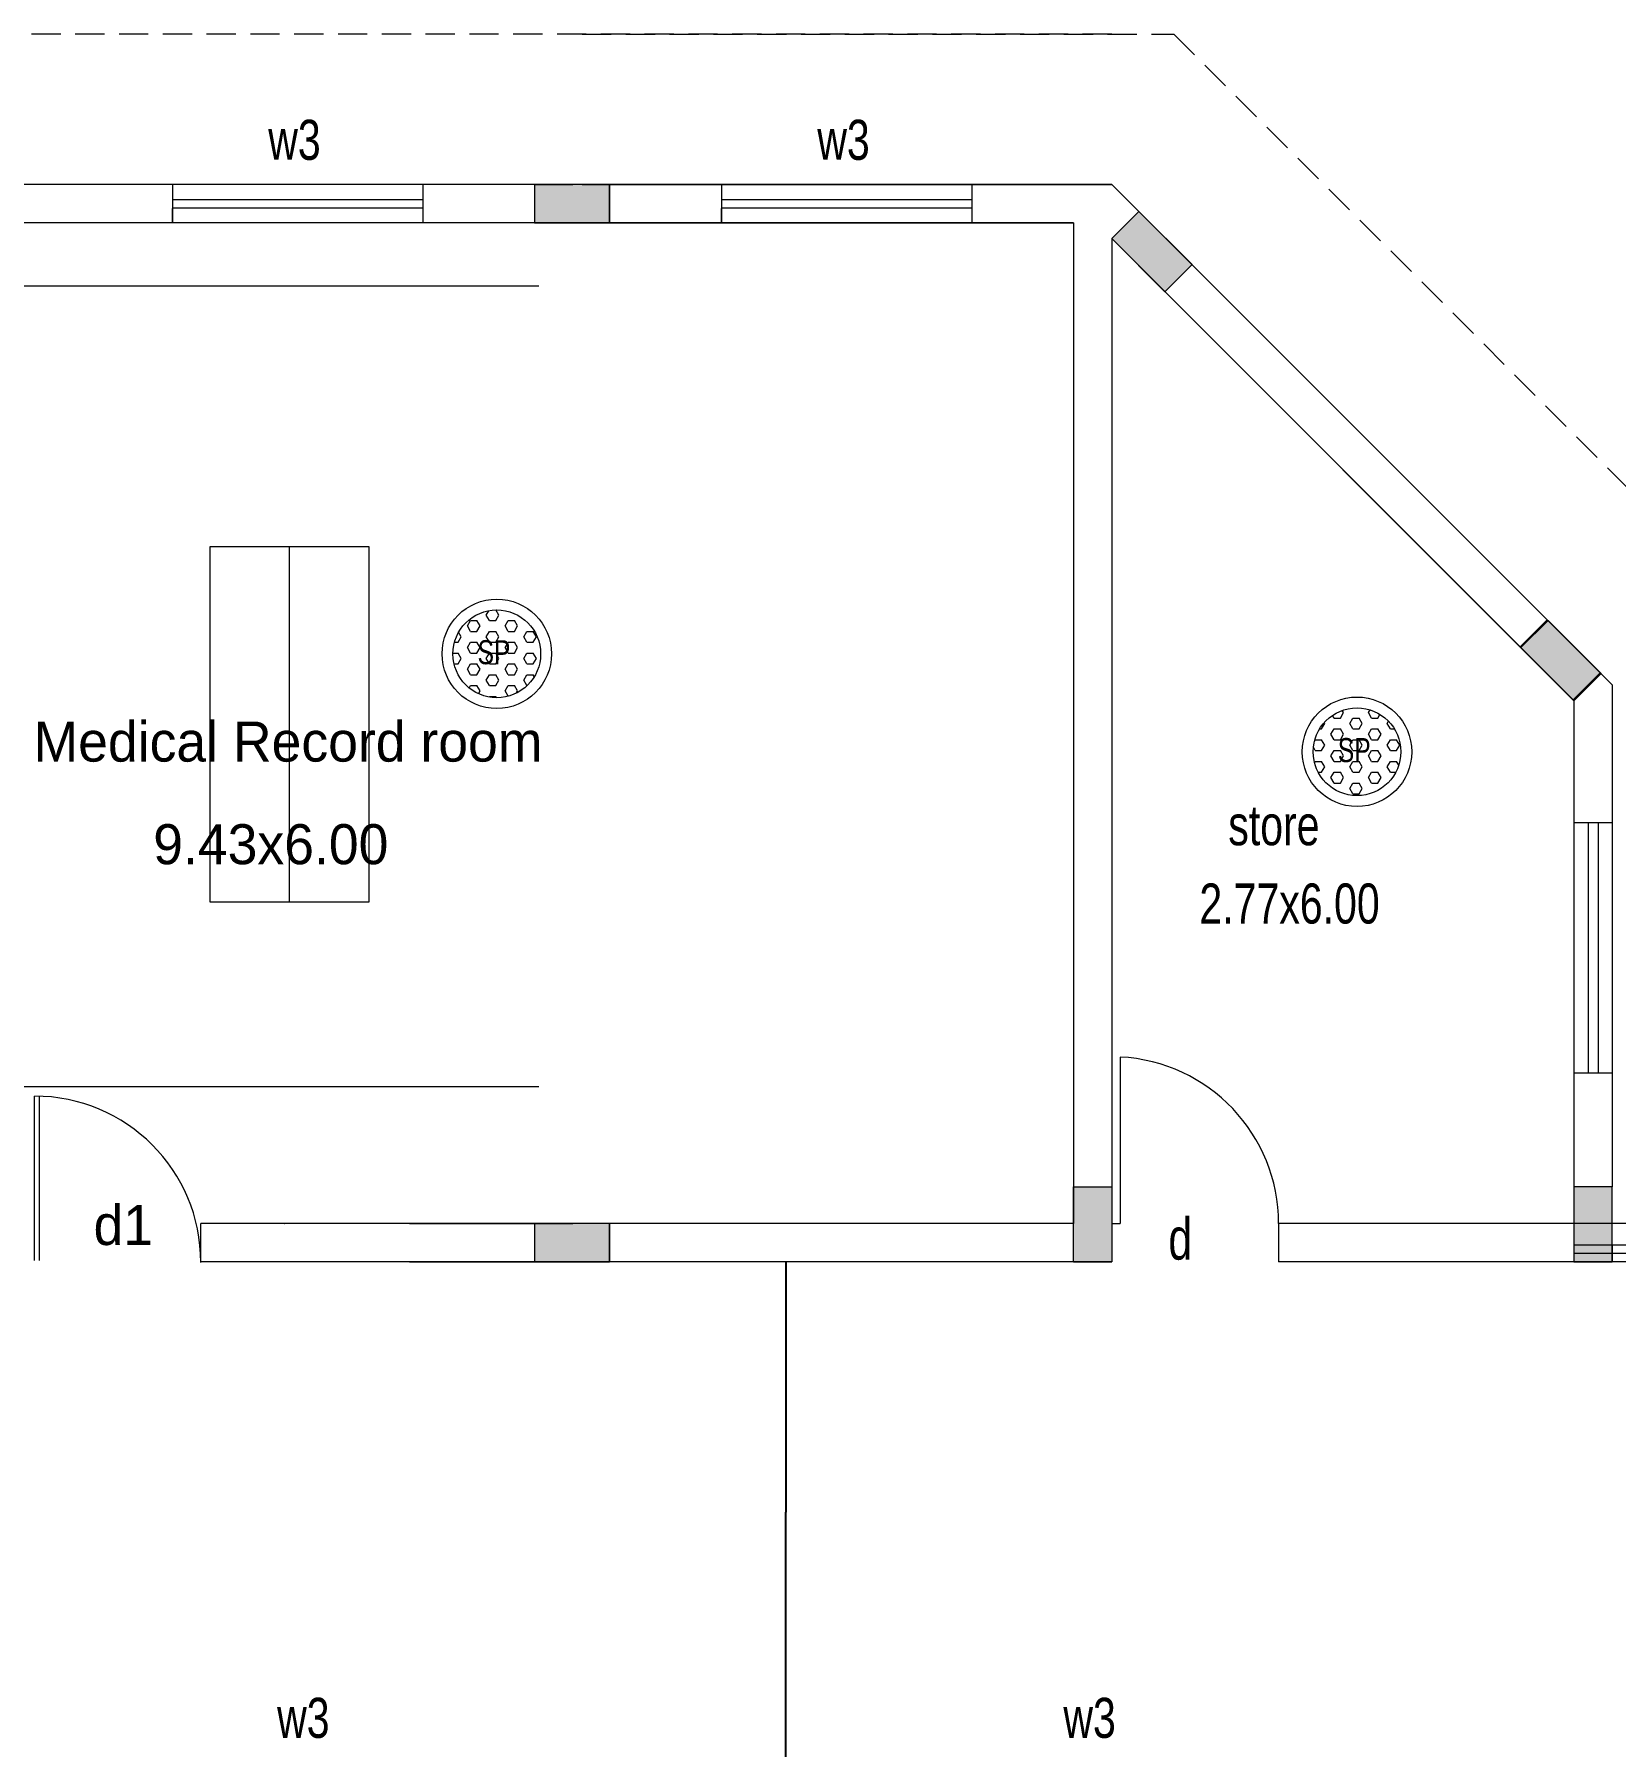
# Model space of a CAD drawing. Header units: metres. Extents: x 191982 to 427160, y -8904 to 80370.
# Drawn here: x 402609 to 412088, y 58136 to 68402 of the extents above; entities that cross this region are included whole.
import ezdxf

# ---------------------------------------------------------------- set-up
doc = ezdxf.new("R2010")
doc.units = ezdxf.units.M
doc.header["$LTSCALE"] = 700
doc.header["$MEASUREMENT"] = 0
doc.header["$PDMODE"] = 32
doc.linetypes.add('DASHED2', pattern=[0.375, 0.25, -0.125])
doc.layers.get('Defpoints').update_dxf_attribs({"lineweight": 9})
for name, color, linetype, lineweight in [('elevations', 22, 'Continuous', 9), ('FURNITURE', 7, 'Continuous', 9), ('MAIN GATE', 7, 'Continuous', 9), ('NEW PLANS', 7, 'Continuous', 9), ('PLAN', 7, 'Continuous', 9)]:
    doc.layers.add(name, color=color, linetype=linetype, lineweight=lineweight)
doc.styles.add('RVR', font='MOD20.TTF')
doc.styles.get("Standard").update_dxf_attribs({"font": 'swisscl.ttf'})
doc.dimstyles.get("Standard").update_dxf_attribs({"dimtxt": 0.23, "dimasz": 0.23, "dimexe": 0.05, "dimexo": 0.05, "dimgap": 0.06, "dimtad": 0, "dimzin": 0, "dimdsep": 46, "dimtxsty": 'Standard', "dimcen": 0, "dimse1": 1, "dimse2": 1, "dimadec": 0, "dimazin": 0, "dimtfac": 1, "dimtofl": 0, "dimtmove": 2, "dimatfit": 0, "dimfxl": 0.18, "dimtolj": 1, "dimtzin": 0, "dimarcsym": 0})

# ---------------------------------------------------------------- blocks, each defined once
blk = doc.blocks.new('*D50')
at = {"layer": 'Defpoints', "color": 0, "transparency": 16777216}
for p in [(406949, 61042), (407115, 61042), (406949, 58042)]:
    blk.add_point(p, dxfattribs=at)
at = {"layer": 'NEW PLANS', "color": 0, "lineweight": -2, "transparency": 16777216}
for p, q in [((407115, 61041), (407115, 59542)), ((407115, 58042), (407115, 59541))]:
    blk.add_line(p, q, dxfattribs=at)
at = {"layer": 'NEW PLANS', "color": 0, "transparency": 16777216}
for points in [[(407115, 61041), (407115, 61041), (407115, 61042)], [(407115, 58042), (407115, 58042), (407115, 58042)]]:
    blk.add_solid(points, dxfattribs=at)
at = {"layer": 'NEW PLANS', "color": 0, "transparency": 16777216, "insert": (407115, 59542), "char_height": 0.23, "attachment_point": 5, "rotation": 90}
blk.add_mtext('\\A1;3000.00', dxfattribs=at)
blk = doc.blocks.new('DAS')
at = {"layer": 'MAIN GATE'}
h = blk.add_hatch(dxfattribs=at)
h.set_pattern_fill('HEX', color=1, scale=0.3, style=0)
h.paths.add_polyline_path([(-3163.779, -2.2, 1), (-3163.253, -2.2, 1)])
at = {"layer": 'MAIN GATE', "color": 5}
for radius in [0.328, 0.263]:
    blk.add_circle((-3163.516, -2.2), radius, dxfattribs=at)
at = {"layer": 'NEW PLANS', "color": 7}
blk.add_text('SP', height=0.144, dxfattribs=at).set_placement((-3163.631, -2.262))

msp = doc.modelspace()

# ---------------------------------------------------------------- hatches: boundary and pattern name
at = {"layer": 'elevations'}
for points in [[(409385.97, 66858.225), (409548.604, 67020.86), (409230.406, 67339.058), (409067.772, 67176.423)], [(411832.837, 64411.358), (411995.472, 64573.992), (411677.274, 64892.19), (411514.639, 64729.556)]]:
    msp.add_hatch(color=256, dxfattribs=at).paths.add_polyline_path(points)
at = {"layer": 'NEW PLANS'}
for points in [[(405837.772, 67271.692), (405837.772, 67501.692), (405607.772, 67501.692), (405607.772, 67271.692)], [(405837.772, 67271.692), (406057.772, 67271.692), (406057.772, 67501.692), (405837.772, 67501.692)], [(409385.97, 66858.225), (409548.604, 67020.86), (409230.406, 67339.058), (409067.772, 67176.423)], [(412000.406, 64569.058), (411682.208, 64887.256), (411519.574, 64724.621), (411837.772, 64406.423)], [(408837.772, 61041.692), (409067.772, 61041.692), (409067.772, 61491.692), (408837.772, 61491.692)], [(411837.772, 61261.692), (412067.772, 61261.692), (412067.772, 61491.692), (411837.772, 61491.692)], [(405837.772, 61041.692), (405837.772, 61271.692), (405607.772, 61271.692), (405607.772, 61041.692)], [(405837.772, 61041.692), (406057.772, 61041.692), (406057.772, 61271.692), (405837.772, 61271.692)], [(411837.772, 61261.692), (411837.772, 61041.692), (412067.772, 61041.692), (412067.772, 61261.692)]]:
    msp.add_hatch(color=256, dxfattribs=at).paths.add_polyline_path(points)

# ---------------------------------------------------------------- linework, layer by layer
at = {"layer": 'elevations'}
for points in [[(409067.772, 67176.423), (409230.406, 67339.058), (409548.604, 67020.86), (409385.97, 66858.225)], [(411514.639, 64729.556), (411677.274, 64892.19), (411995.472, 64573.992), (411832.837, 64411.358)]]:
    msp.add_lwpolyline(points, close=True, dxfattribs=at)
at = {"layer": 'FURNITURE'}
for p, q in [((405633.156, 66891.692), (400003.156, 66891.692)), ((404139.577, 63198.411), (404139.577, 65330.282)), ((405633.156, 62091.692), (400003.156, 62091.692))]:
    msp.add_line(p, q, dxfattribs=at)
msp.add_lwpolyline([(403663.909, 65330.282), (404615.244, 65330.282), (404615.244, 63198.411), (403663.909, 63198.411)], close=True, dxfattribs=at)
at = {"layer": 'MAIN GATE'}
for p, q in [((402611.06, 61050.535), (402611.06, 62035.961)), ((402641.06, 61050.535), (402641.06, 62035.509)), ((403607.772, 61041.692), (403607.772, 61271.692))]:
    msp.add_line(p, q, dxfattribs=at)
msp.add_arc((402611.06, 61039.249), 996.712, 0, 90, dxfattribs=at)
at = {"layer": 'NEW PLANS'}
for p, q in [((409067.772, 67501.692), (393747.772, 67501.692)), ((409067.772, 67501.692), (393747.772, 67501.692)), ((409067.772, 67501.692), (393747.772, 67501.692)), ((409067.772, 67501.692), (393747.772, 67501.692)), ((403437.816, 67501.692), (403437.816, 67271.692)), ((404937.816, 67501.692), (404937.816, 67271.692)), ((405607.772, 67501.692), (405837.772, 67501.692)), ((406057.772, 67501.692), (406057.772, 67271.692)), ((406728.594, 67501.692), (406728.594, 67271.692)), ((408228.594, 67501.692), (408228.594, 67271.692)), ((409067.772, 67501.692), (412067.772, 64501.692)), ((403437.816, 67411.692), (404937.816, 67411.692)), ((403437.816, 67361.692), (404937.816, 67361.692)), ((406728.594, 67411.692), (408228.594, 67411.692)), ((406728.594, 67361.692), (408228.594, 67361.692)), ((403392.772, 67271.692), (400992.772, 67271.692)), ((408837.772, 67271.692), (400992.772, 67271.692)), ((407937.772, 67271.692), (404675.272, 67271.692)), ((407937.772, 67271.692), (404675.272, 67271.692)), ((408837.772, 67271.692), (408057.772, 67271.692)), ((408837.772, 67271.692), (408057.772, 67271.692)), ((408837.772, 67271.692), (408837.772, 61271.692)), ((409067.772, 67176.423), (409067.772, 61041.692)), ((409067.772, 67176.423), (411832.837, 64411.358)), ((411837.772, 63676.423), (412067.772, 63676.423)), ((411922.772, 63676.423), (411922.772, 62176.423)), ((411982.772, 63676.423), (411982.772, 62176.423)), ((409117.772, 62270.442), (409117.772, 61271.692)), ((411837.772, 62176.423), (412067.772, 62176.423)), ((408837.772, 61491.692), (409067.772, 61491.692)), ((408837.772, 61271.692), (403607.772, 61271.692)), ((404108.827, 61271.692), (404106.717, 61271.692)), ((404108.827, 61271.692), (404106.717, 61271.692)), ((404106.717, 61271.692), (404108.827, 61271.692)), ((404108.827, 61271.692), (404106.717, 61271.692)), ((404108.827, 61271.692), (404106.717, 61271.692)), ((404106.717, 61271.692), (404108.827, 61271.692)), ((404108.827, 61271.692), (404106.717, 61271.692)), ((404106.717, 61271.692), (404108.827, 61271.692)), ((405607.772, 61271.692), (404857.772, 61271.692)), ((405607.772, 61271.692), (404857.772, 61271.692)), ((404857.772, 61271.692), (405607.772, 61271.692)), ((405607.772, 61271.692), (404857.772, 61271.692)), ((405607.772, 61271.692), (404857.772, 61271.692)), ((404857.772, 61271.692), (405607.772, 61271.692)), ((405607.772, 61271.692), (404857.772, 61271.692)), ((404857.772, 61271.692), (405607.772, 61271.692)), ((404857.772, 61271.692), (405837.772, 61271.692)), ((405607.772, 61271.692), (405837.772, 61271.692)), ((406057.772, 61271.692), (406057.772, 61041.692)), ((409067.772, 61271.692), (409117.772, 61271.692)), ((411837.772, 61271.692), (410067.772, 61271.692)), ((410067.772, 61271.692), (410067.772, 61041.692)), ((415297.772, 61271.692), (411837.772, 61271.692)), ((415297.772, 61271.692), (411837.772, 61271.692)), ((415297.772, 61271.692), (411837.772, 61271.692)), ((415297.772, 61271.692), (412067.772, 61271.692)), ((415297.772, 61271.692), (412067.772, 61271.692)), ((411837.772, 61141.692), (411837.772, 61041.692)), ((415297.772, 61141.692), (411837.772, 61141.692)), ((411837.772, 61141.692), (411837.772, 61041.692)), ((415297.772, 61091.692), (411837.772, 61091.692)), ((412067.772, 61141.692), (412067.772, 61041.692)), ((412067.772, 61141.692), (412067.772, 61041.692)), ((409067.772, 61041.692), (403607.772, 61041.692)), ((405837.772, 61041.692), (404857.772, 61041.692)), ((405837.772, 61041.692), (404857.772, 61041.692)), ((404857.772, 61041.692), (405837.772, 61041.692)), ((405837.772, 61041.692), (404857.772, 61041.692)), ((405837.772, 61041.692), (404857.772, 61041.692)), ((404857.772, 61041.692), (405837.772, 61041.692)), ((405837.772, 61041.692), (404857.772, 61041.692)), ((404857.772, 61041.692), (405837.772, 61041.692)), ((409067.772, 61041.692), (408837.772, 61041.692)), ((409067.772, 61041.692), (408837.772, 61041.692)), ((408837.772, 61041.692), (409067.772, 61041.692)), ((408837.772, 61041.692), (408947.772, 61041.692)), ((409067.772, 61041.692), (408837.772, 61041.692)), ((408837.772, 61041.692), (409067.772, 61041.692)), ((408837.772, 61041.692), (408947.772, 61041.692)), ((411837.772, 61041.692), (410067.772, 61041.692)), ((412067.772, 61041.692), (411837.772, 61041.692)), ((414847.772, 61041.692), (412067.772, 61041.692))]:
    msp.add_line(p, q, dxfattribs=at)
for points in [[(405607.772, 67501.692), (405607.772, 67271.692), (406057.772, 67271.692), (406057.772, 67501.692)], [(409067.772, 67176.423), (409230.406, 67339.058), (409548.604, 67020.86), (409385.97, 66858.225)], [(411519.574, 64724.621), (411682.208, 64887.256), (412000.406, 64569.058), (411837.772, 64406.423)], [(408837.772, 61041.692), (408837.772, 61491.692), (409067.772, 61491.692), (409067.772, 61041.692)], [(412067.772, 61491.692), (411837.772, 61491.692), (411837.772, 61041.692), (412067.772, 61041.692)], [(405607.772, 61271.692), (405607.772, 61041.692), (406057.772, 61041.692), (406057.772, 61271.692)]]:
    msp.add_lwpolyline(points, close=True, dxfattribs=at)
for points in [[(405892.772, 67501.692), (409067.772, 67501.692), (412067.772, 64501.692), (412067.772, 61491.692)], [(405892.772, 67271.692), (408837.772, 67271.692)], [(409067.772, 67176.423), (411837.772, 64406.423), (411837.772, 61491.692)], [(404108.827, 61271.692), (404106.717, 61271.692)], [(405607.772, 61271.692), (404857.772, 61271.692)], [(405837.772, 61041.692), (404857.772, 61041.692)]]:
    msp.add_lwpolyline(points, dxfattribs=at)
msp.add_arc((409067.772, 61271.692), 1000, 0, 87.134016, dxfattribs=at)
at = {"layer": 'PLAN', "linetype": 'DASHED2'}
msp.add_line((409067.772, 68401.692), (392917.772, 68401.692), dxfattribs=at)
at = {"layer": 'PLAN'}
for p, q in [((403437.816, 67271.692), (403437.842, 67356.46)), ((406728.594, 67271.692), (406728.62, 67356.46))]:
    msp.add_line(p, q, dxfattribs=at)
at = {"layer": 'PLAN', "linetype": 'DASHED2'}
msp.add_lwpolyline([(405892.772, 68401.692), (409440.564, 68401.692), (412967.772, 64874.485), (412967.772, 62171.692), (416197.772, 62171.692), (416197.772, 58941.692), (418900.564, 58941.692), (422427.772, 55414.485), (422427.772, 50936.692)], dxfattribs=at)

# ---------------------------------------------------------------- block references
at = {"layer": 'MAIN GATE', "xscale": 1000, "yscale": 1000, "zscale": 1000}
for p in [(3568897.63, 66887.249), (3574053.468, 66300.339)]:
    msp.add_blockref('DAS', p, dxfattribs=at)

# ---------------------------------------------------------------- texts
at = {"layer": 'MAIN GATE', "style": 'RVR'}
for s, p in [('Medical Record room', (402605.194, 64041.25)), ('9.43x6.00', (403322.322, 63426.248)), ('d1', (402964.824, 61143.434))]:
    msp.add_text(s, height=240, dxfattribs=at).set_placement(p)
at = {"layer": 'NEW PLANS'}
for s, height, p in [('w3', 240, (404011.838, 67648.97)), ('w3', 240, (407302.616, 67648.97)), ('store', 240, (409765.905, 63540.021)), ('2.77x6.00', 240, (409592.776, 63070.619)), ('d', 250, (409406.819, 61055.863)), ('w3', 240, (404064.911, 58188.97)), ('w3', 240, (408777.525, 58188.97))]:
    msp.add_text(s, height=height, dxfattribs=at).set_placement(p)

# ---------------------------------------------------------------- dimensions: what is measured, and where the dimension line sits
dim = msp.add_linear_dim(base=(407115.444, 61041.692), p1=(406949.018, 58041.692), p2=(406949.018, 61041.692), angle=90, dimstyle='Standard', dxfattribs=at)
dim.commit()
dim.dimension.update_dxf_attribs({"geometry": '*D50', "text_midpoint": (407115.444, 59541.692)})

doc.saveas('drawing.dxf')
